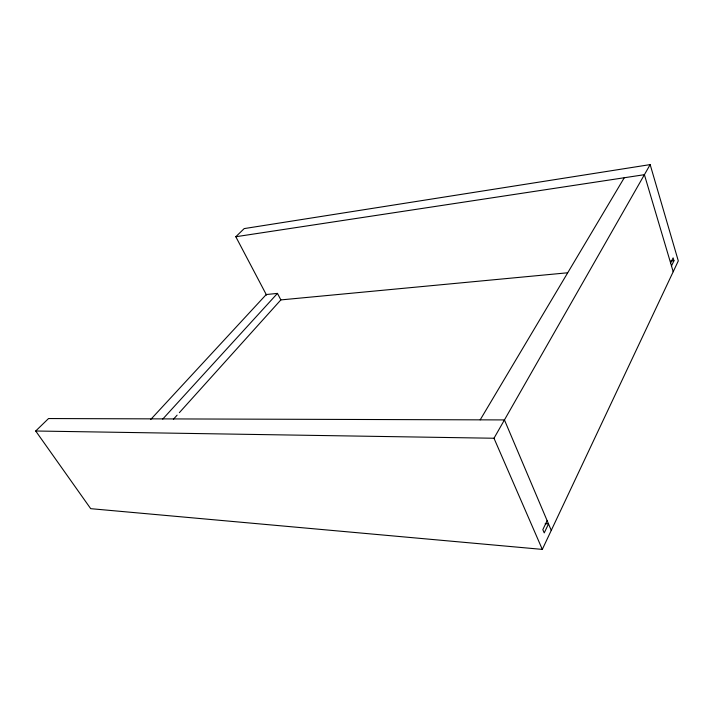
<?xml version="1.0" encoding="UTF-8"?>
<svg xmlns="http://www.w3.org/2000/svg" width="714" height="714" viewBox="0 0 714 714"><rect width="100%" height="100%" fill="white"/><g stroke="black" fill="none" stroke-linecap="round" stroke-linejoin="round"><path stroke-width="1.07" d="M551.262 530.404L504.441 419.921L48.534 418.547L35.7 431.006L90.705 508.671L542.31 549.396L678.3 260.905L650.159 164.604L244.188 228.596L235.807 236.736L266.554 295.132M671.49 265.947L673.962 260.753L673.106 257.861L670.624 263.047M547.138 520.667L542.827 529.645L544.229 532.912L548.513 523.924L545.175 523.683M542.31 549.396L493.99 438.244L650.159 164.604M480.192 419.85L624.277 177.741M173.386 419.296L177.117 415.146M179.357 412.656L280.852 299.898L277.469 293.392L266.242 294.534L150.654 419.555M162.712 419.118L277.469 293.392M235.807 236.736L644.403 174.689L673.204 271.722M670.633 261.074L673.962 260.753M280.709 299.925L567.603 272.784M35.7 431.006L493.99 438.244"/></g></svg>
